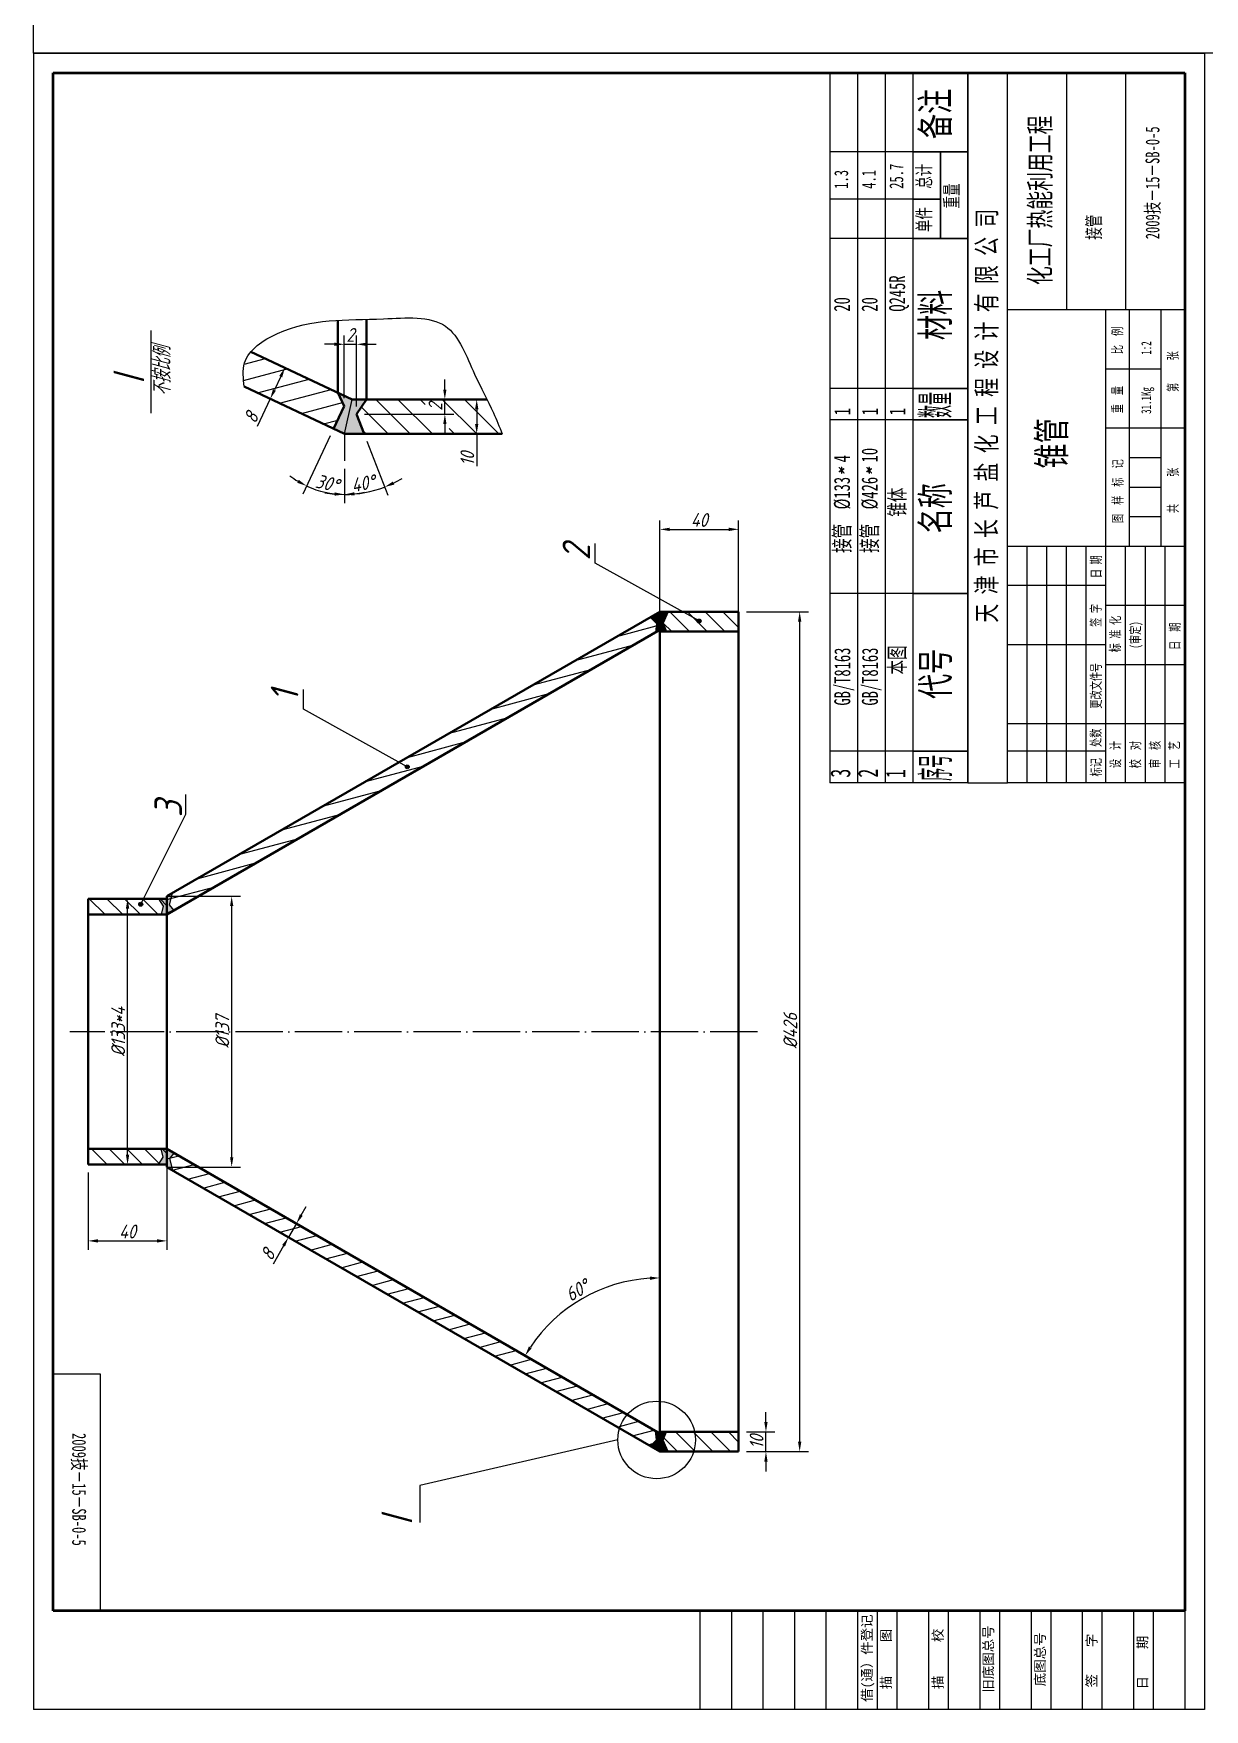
# Model space of a CAD drawing. Header units: millimetres. Extents: x 101 to 1289, y -760 to 920.
# Drawn here: x 101 to 695, y -760 to 90 of the extents above; entities that cross this region are included whole.
import ezdxf
from ezdxf.enums import TextEntityAlignment as Align

# ---------------------------------------------------------------- set-up
doc = ezdxf.new("R2010")
doc.units = ezdxf.units.MM
doc.linetypes.add('ACAD_ISO02W100', pattern=[15, 12, -3])
doc.linetypes.add('ACAD_ISO04W100', pattern=[30, 24, -3, 0, -3])
for name, color, linetype in [('标注', 254, 'Continuous'), ('点划线', 1, 'ACAD_ISO04W100'), ('细实线', 253, 'Continuous'), ('虚线', 2, 'ACAD_ISO02W100')]:
    doc.layers.add(name, color=color, linetype=linetype)
doc.layers.add('粗实线', color=4, linetype='Continuous', lineweight=40)
doc.styles.add('GB', font='gbeitc.shx', dxfattribs={"bigfont": 'gbcbig.shx'})
doc.styles.get("Standard").update_dxf_attribs({"font": 'SIMFANG.TTF'})
doc.styles.add('TextStyle0', font='SIMFANG.TTF', dxfattribs={"width": 0.34603})
doc.styles.add('标准', font='SIMFANG.TTF', dxfattribs={"width": 0.667})
doc.dimstyles.new('GB$0', dxfattribs={"dimscale": 2, "dimtxt": 3.5, "dimasz": 2.5, "dimexe": 2.25, "dimexo": 2, "dimtad": 1, "dimdec": 0, "dimtxsty": 'GB', "dimcen": 2.5, "dimadec": 0, "dimazin": 0, "dimtfac": 1, "dimtdec": 0, "dimtmove": 0, "dimatfit": 3, "dimfxl": 0, "dimarcsym": 0})
doc.dimstyles.new('GB$2', dxfattribs={"dimscale": 2, "dimtxt": 3.5, "dimasz": 2.5, "dimexe": 2.25, "dimexo": 2, "dimtad": 1, "dimdec": 0, "dimtxsty": 'GB', "dimcen": 2.5, "dimadec": 0, "dimazin": 0, "dimtfac": 1, "dimtdec": 0, "dimtmove": 0, "dimatfit": 3, "dimfxl": 0, "dimarcsym": 0})

# ---------------------------------------------------------------- blocks, each defined once
blk = doc.blocks.new('*D32')
at = {"layer": '标注', "color": 0, "lineweight": -2}
for p, q in [((226.79, -84.39), (223.6, -91.18)), ((237.53, -83.92), (224.85, -77.95)), ((221.47, -95.7), (214.87, -109.72)), ((230.08, -99.76), (217.39, -93.79))]:
    blk.add_line(p, q, dxfattribs=at)
at = {"layer": '标注', "color": 0}
for points in [[(226.04, -84.04), (227.54, -84.75), (228.92, -79.87)], [(222.84, -90.82), (224.35, -91.53), (221.47, -95.7)]]:
    blk.add_solid(points, dxfattribs=at)
at = {"layer": '标注', "color": 0, "insert": (211.78, -105.12), "char_height": 7, "attachment_point": 5, "rotation": 64.79249, "style": 'GB'}
blk.add_mtext('8', dxfattribs=at)
blk = doc.blocks.new('*D33')
at = {"layer": '标注', "color": 0, "lineweight": -2}
for p, q in [((303.11, -95.93), (330.71, -95.93)), ((326.21, -100.93), (326.21, -108.43)), ((322.21, -113.43), (321.71, -113.43)), ((326.21, -113.43), (326.21, -129.8))]:
    blk.add_line(p, q, dxfattribs=at)
at = {"layer": '标注', "color": 0}
for points in [[(325.38, -100.93), (327.05, -100.93), (326.21, -95.93)], [(325.38, -108.43), (327.05, -108.43), (326.21, -113.43)]]:
    blk.add_solid(points, dxfattribs=at)
at = {"layer": '标注', "color": 0, "insert": (321.46, -126.07), "char_height": 7, "attachment_point": 5, "rotation": 90, "style": 'GB'}
blk.add_mtext('10', dxfattribs=at)
blk = doc.blocks.new('*D34')
at = {"layer": '标注', "color": 0, "lineweight": -2}
for p, q in [((251.94, -114.47), (238.06, -143.95)), ((259.13, -131.11), (259.13, -148.66))]:
    blk.add_line(p, q, dxfattribs=at)
for start, end in [(232.04177, 238.41713), (244.79249, 270), (276.37536, 282.75073)]:
    blk.add_arc((259.13, -99.2), 44.96, start, end, dxfattribs=at)
at = {"layer": '标注', "color": 0}
for points in [[(235.98, -136.77), (235.19, -138.24), (239.98, -139.88)], [(264.17, -144.72), (264.07, -143.05), (259.13, -144.16)]]:
    blk.add_solid(points, dxfattribs=at)
at = {"layer": '标注', "color": 0, "insert": (250.35, -138.44), "char_height": 7, "attachment_point": 5, "rotation": 347.39625, "style": 'GB'}
blk.add_mtext('30%%D', dxfattribs=at)
blk = doc.blocks.new('*D35')
at = {"layer": '标注', "color": 0, "lineweight": -2}
for p, q in [((270.52, -117.16), (281.07, -144.58)), ((259.13, -131.11), (259.13, -148.66))]:
    blk.add_line(p, q, dxfattribs=at)
for start, end in [(296.11799, 301.18285), (259.87028, 264.93514), (270, 291.05313)]:
    blk.add_arc((259.13, -87.58), 56.58, start, end, dxfattribs=at)
at = {"layer": '标注', "color": 0}
for points in [[(254.17, -143.11), (254.1, -144.77), (259.13, -144.16)], [(284.37, -139.15), (283.7, -137.62), (279.45, -140.39)]]:
    blk.add_solid(points, dxfattribs=at)
at = {"layer": '标注', "color": 0, "insert": (268.6, -138.54), "char_height": 7, "attachment_point": 5, "rotation": 10.52657, "style": 'GB'}
blk.add_mtext('40%%D', dxfattribs=at)
blk = doc.blocks.new('*D36')
at = {"layer": '标注', "color": 0, "lineweight": -2}
for p, q in [((254.05, -68), (249.05, -68)), ((259.05, -95.37), (259.05, -63.5)), ((259.05, -68), (265.25, -68)), ((265.25, -99.48), (265.25, -63.5)), ((270.25, -68), (275.25, -68))]:
    blk.add_line(p, q, dxfattribs=at)
at = {"layer": '标注', "color": 0}
for points in [[(254.05, -67.17), (254.05, -68.83), (259.05, -68)], [(270.25, -67.17), (270.25, -68.83), (265.25, -68)]]:
    blk.add_solid(points, dxfattribs=at)
at = {"layer": '标注', "color": 0, "insert": (262.15, -63.25), "char_height": 7, "attachment_point": 5, "style": 'GB'}
blk.add_mtext('2', dxfattribs=at)
blk = doc.blocks.new('*D37')
at = {"layer": '标注', "color": 0, "lineweight": -2}
for p, q in [((310.06, -90.93), (310.06, -85.93)), ((274.39, -95.93), (314.56, -95.93)), ((310.06, -103.48), (310.06, -95.93)), ((269.25, -103.48), (314.56, -103.48)), ((310.06, -108.48), (310.06, -113.48))]:
    blk.add_line(p, q, dxfattribs=at)
at = {"layer": '标注', "color": 0}
for points in [[(309.23, -90.93), (310.89, -90.93), (310.06, -95.93)], [(309.23, -108.48), (310.89, -108.48), (310.06, -103.48)]]:
    blk.add_solid(points, dxfattribs=at)
at = {"layer": '标注', "color": 0, "insert": (305.31, -99.71), "char_height": 7, "attachment_point": 5, "rotation": 90, "style": 'GB'}
blk.add_mtext('2', dxfattribs=at)
blk = doc.blocks.new('*D38')
at = {"layer": '标注', "color": 0, "lineweight": -2}
for p, q in [((463.1, -203.63), (494.55, -203.63)), ((490.05, -624.63), (490.05, -208.63)), ((463.1, -629.63), (494.55, -629.63))]:
    blk.add_line(p, q, dxfattribs=at)
at = {"layer": '标注', "color": 0}
for points in [[(489.22, -208.63), (490.88, -208.63), (490.05, -203.63)], [(489.22, -624.63), (490.88, -624.63), (490.05, -629.63)]]:
    blk.add_solid(points, dxfattribs=at)
at = {"layer": '标注', "color": 0, "insert": (485.3, -416.23), "char_height": 7, "attachment_point": 5, "rotation": 90, "style": 'GB'}
blk.add_mtext('%%C426', dxfattribs=at)
blk = doc.blocks.new('*D39')
at = {"layer": '标注', "color": 0, "lineweight": -2}
for p, q in [((472.94, -614.63), (472.94, -609.63)), ((463.1, -619.63), (477.44, -619.63)), ((472.94, -629.63), (472.94, -619.63)), ((463.1, -629.63), (477.44, -629.63)), ((472.94, -634.63), (472.94, -639.63))]:
    blk.add_line(p, q, dxfattribs=at)
at = {"layer": '标注', "color": 0}
for points in [[(472.1, -614.63), (473.77, -614.63), (472.94, -619.63)], [(472.1, -634.63), (473.77, -634.63), (472.94, -629.63)]]:
    blk.add_solid(points, dxfattribs=at)
at = {"layer": '标注', "color": 0, "insert": (468.19, -624.63), "char_height": 7, "attachment_point": 5, "rotation": 90, "style": 'GB'}
blk.add_mtext('10', dxfattribs=at)
blk = doc.blocks.new('*D31')
at = {"layer": '标注', "color": 0, "lineweight": -2}
for p, q in [((169.27, -347.96), (206.42, -347.96)), ((201.92, -480.29), (201.92, -352.96)), ((169.9, -485.29), (206.42, -485.29))]:
    blk.add_line(p, q, dxfattribs=at)
at = {"layer": '标注', "color": 0}
for points in [[(201.09, -352.96), (202.76, -352.96), (201.92, -347.96)], [(201.09, -480.29), (202.76, -480.29), (201.92, -485.29)]]:
    blk.add_solid(points, dxfattribs=at)
at = {"layer": '标注', "color": 0, "insert": (197.17, -416.63), "char_height": 7, "attachment_point": 5, "rotation": 90, "style": 'GB'}
blk.add_mtext('%%c137', dxfattribs=at)
blk = doc.blocks.new('*D40')
at = {"layer": '标注', "color": 0, "lineweight": -2}
blk.add_arc((419.1, -620.39), 78.88, 93.63221, 146.36779, dxfattribs=at)
at = {"layer": '标注', "color": 0}
for points in [[(414.08, -540.83), (414.13, -542.5), (419.1, -541.5)], [(354.13, -577.14), (352.71, -576.26), (350.78, -580.95)]]:
    blk.add_solid(points, dxfattribs=at)
at = {"layer": '标注', "color": 0, "insert": (377.19, -547.79), "char_height": 7, "attachment_point": 5, "rotation": 30, "style": 'GB'}
blk.add_mtext('60°', dxfattribs=at)
blk = doc.blocks.new('*D41')
at = {"layer": '标注', "color": 0, "lineweight": -2}
for p, q in [((237.25, -509.63), (239.75, -505.3)), ((234.75, -513.96), (230.75, -520.88)), ((232.28, -512.53), (230.86, -511.71)), ((228.25, -525.22), (222.9, -534.49)), ((228.28, -519.46), (226.86, -518.63))]:
    blk.add_line(p, q, dxfattribs=at)
at = {"layer": '标注', "color": 0}
for points in [[(236.53, -509.21), (237.97, -510.04), (234.75, -513.96)], [(227.53, -524.8), (228.97, -525.63), (230.75, -520.88)]]:
    blk.add_solid(points, dxfattribs=at)
at = {"layer": '标注', "color": 0, "insert": (220.21, -529.64), "char_height": 7, "attachment_point": 5, "rotation": 60, "style": 'GB'}
blk.add_mtext('8', dxfattribs=at)
blk = doc.blocks.new('*D42')
at = {"layer": '标注', "color": 0, "lineweight": -2}
for p, q in [((419.1, -209.63), (419.1, -157.36)), ((459.1, -209.63), (459.1, -157.36)), ((424.1, -161.86), (454.1, -161.86))]:
    blk.add_line(p, q, dxfattribs=at)
at = {"layer": '标注', "color": 0}
for points in [[(424.1, -161.03), (424.1, -162.7), (419.1, -161.86)], [(454.1, -161.03), (454.1, -162.7), (459.1, -161.86)]]:
    blk.add_solid(points, dxfattribs=at)
at = {"layer": '标注', "color": 0, "insert": (439.1, -157.11), "char_height": 7, "attachment_point": 5, "style": 'GB'}
blk.add_mtext('40', dxfattribs=at)
blk = doc.blocks.new('*D43')
at = {"layer": '标注', "color": 0, "lineweight": -2}
for p, q in [((149.1, -479.05), (149.1, -354.2)), ((153.1, -349.2), (153.6, -349.2)), ((145.1, -484.05), (144.6, -484.05))]:
    blk.add_line(p, q, dxfattribs=at)
at = {"layer": '标注', "color": 0}
for points in [[(148.27, -354.2), (149.93, -354.2), (149.1, -349.2)], [(148.27, -479.05), (149.93, -479.05), (149.1, -484.05)]]:
    blk.add_solid(points, dxfattribs=at)
at = {"layer": '标注', "color": 0, "insert": (144.35, -416.63), "char_height": 7, "attachment_point": 5, "rotation": 90, "style": 'GB'}
blk.add_mtext('%%C133*4', dxfattribs=at)
blk = doc.blocks.new('*D44')
at = {"layer": '标注', "color": 0, "lineweight": -2}
for p, q in [((169.1, -480.05), (169.1, -527.23)), ((129.1, -488.05), (129.1, -527.23)), ((134.1, -522.73), (164.1, -522.73))]:
    blk.add_line(p, q, dxfattribs=at)
at = {"layer": '标注', "color": 0}
for points in [[(134.1, -521.9), (134.1, -523.56), (129.1, -522.73)], [(164.1, -521.9), (164.1, -523.56), (169.1, -522.73)]]:
    blk.add_solid(points, dxfattribs=at)
at = {"layer": '标注', "color": 0, "insert": (149.1, -517.98), "char_height": 7, "attachment_point": 5, "style": 'GB'}
blk.add_mtext('40', dxfattribs=at)

msp = doc.modelspace()

# ---------------------------------------------------------------- hatches: boundary and pattern name
at = {"layer": '细实线'}
h = msp.add_hatch(dxfattribs=at)
h.set_pattern_fill('ANSI31', color=256, scale=2.5, angle=120, style=0)
h.set_pattern_definition([(195, (465.129, -510.528), (-2.05438, 7.66704), [])])
edge = h.paths.add_edge_path()
edge.add_line((253.65, -110.85), (259.05, -99.37))
edge.add_line((259.05, -99.37), (255.79, -92.52))
edge.add_line((255.79, -92.52), (211.69, -71.76))
edge.add_spline(control_points=[(211.69, -71.76), (210.23, -73.48), (207.12, -78.71), (207.82, -85.29), (208.26, -89.49)], knot_values=[0, 0, 0, 0, 6.834911, 18.882439, 18.882439, 18.882439, 18.882439], degree=3, periodic=0)
edge.add_line((208.26, -89.49), (253.65, -110.85))
for points in [[(265.25, -103.48), (270.39, -95.93), (263.04, -95.93), (255.79, -92.52), (259.05, -99.37), (253.65, -110.85), (259.13, -113.43), (269.08, -113.43)], [(439.01, -207.34, -1), (439.01, -209.34, -1)], [(290.98, -281.31, -1), (290.98, -283.31, -1)], [(155.77, -350.99, -1), (155.77, -352.99, -1)], [(155.77, -350.99, 1), (155.77, -352.99, 1)]]:
    msp.add_hatch(color=256, dxfattribs=at).paths.add_polyline_path(points)
h = msp.add_hatch(dxfattribs=at)
h.set_pattern_fill('ANSI31', color=256, scale=2, angle=90, style=0)
h.set_pattern_definition([(135, (537.579, -757.1266), (-4.49013, -4.49013), [])])
h.paths.add_polyline_path([(129.1, -476.05), (129.1, -484.05), (169.1, -484.05), (169.1, -476.05)])
h.paths.add_polyline_path([(129.1, -349.2), (129.1, -357.2), (169.1, -357.2), (169.1, -349.2)])
h.paths.add_polyline_path([(430.52, -203.63), (438.13, -207.86, -7.84453), (438.01, -208.34, -0.127477), (438.13, -207.86), (430.52, -203.63), (423.3, -203.63), (420.84, -209.45), (422.57, -213.63), (459.1, -213.63), (459.1, -203.63)])
h.paths.add_polyline_path([(422.57, -619.63), (420.84, -623.8), (423.3, -629.63), (459.1, -629.63), (459.1, -619.63)])
h = msp.add_hatch(color=256, dxfattribs=at)
h.paths.add_polyline_path([(419.1, -213.63), (419.1, -203.63), (423.3, -203.63), (420.84, -209.45), (422.57, -213.63)])
h.paths.add_polyline_path([(416.92, -214.13), (417.49, -209.57), (414.2, -206.46), (419.1, -203.63), (419.1, -212.87)])
h = msp.add_hatch(dxfattribs=at)
h.set_pattern_fill('ANSI31', color=256, scale=2, angle=150, style=0)
h.set_pattern_definition([(195, (537.579, -757.1266), (1.6435, -6.13363), [])])
h.paths.add_polyline_path([(169.1, -476.05), (169.1, -485.29), (414.2, -626.8), (417.49, -623.69), (416.92, -619.13)])
h.paths.add_polyline_path([(416.92, -214.13), (417.49, -209.57), (414.2, -206.46), (286.82, -280), (290.1, -281.82, -7.84453), (289.98, -282.31, -0.127477), (290.1, -281.82), (286.82, -280), (169.1, -347.96), (169.1, -357.2)])
h = msp.add_hatch(color=256, dxfattribs=at)
h.paths.add_polyline_path([(169.1, -349.2), (164.84, -349.2), (167.18, -353.02), (166.15, -357.2), (169.1, -357.2)])
h.paths.add_polyline_path([(170.39, -352.33), (171.91, -346.34), (169.1, -347.96), (169.1, -357.2), (172.69, -355.13)])
h = msp.add_hatch(color=256, dxfattribs=at)
h.paths.add_polyline_path([(169.1, -484.05), (164.84, -484.05), (167.18, -480.24), (166.15, -476.05), (169.1, -476.05)])
h.paths.add_polyline_path([(170.39, -480.92), (171.91, -486.91), (169.1, -485.29), (169.1, -476.05), (172.69, -478.12)])
h = msp.add_hatch(color=256, dxfattribs=at)
h.paths.add_polyline_path([(419.1, -629.63), (423.3, -629.63), (420.84, -623.8), (422.57, -619.63), (419.1, -619.63)])
h.paths.add_polyline_path([(419.1, -620.39), (416.92, -619.13), (417.49, -623.69), (414.2, -626.8), (419.1, -629.63)])

# ---------------------------------------------------------------- linework, layer by layer
at = {"lineweight": -3}
for p, q in [((101.4, 79.61), (101.4, 919.61)), ((1289.4, 79.61), (101.4, 79.61)), ((101.4, 79.61), (695.4, 79.61)), ((695.4, 79.61), (695.4, -760.39)), ((505.4, 69.61), (505.4, -290.39)), ((519.4, 69.61), (519.4, -290.39)), ((533.4, 69.61), (519.4, 69.61)), ((533.4, 69.61), (533.4, -290.39)), ((547.4, 69.61), (533.4, 69.61)), ((533.4, 69.61), (533.4, -290.39)), ((547.4, 69.61), (575.4, 69.61)), ((575.4, 69.61), (547.4, 69.61)), ((547.4, 69.61), (575.4, 69.61)), ((547.4, 69.61), (547.4, 29.61)), ((547.4, 69.61), (575.4, 69.61)), ((575.4, 69.61), (547.4, 69.61)), ((547.4, 69.61), (575.4, 69.61)), ((547.4, 69.61), (547.4, -290.39)), ((575.4, 29.61), (575.4, 69.61)), ((595.4, 69.61), (575.4, 69.61)), ((575.4, 69.61), (575.4, -290.39)), ((575.4, 29.61), (575.4, 69.61)), ((575.4, 69.61), (575.4, -290.39)), ((595.4, -290.39), (595.4, 69.61)), ((595.4, 69.61), (685.4, 69.61)), ((595.4, -290.39), (595.4, 69.61)), ((625.4, 69.61), (625.4, -50.39)), ((655.4, 69.61), (655.4, -50.39)), ((685.4, 69.61), (685.4, -290.39)), ((519.4, 29.61), (505.4, 29.61)), ((533.4, 29.61), (519.4, 29.61)), ((547.4, 29.61), (533.4, 29.61)), ((547.4, 29.61), (547.4, 5.61)), ((547.4, 29.61), (561.4, 29.61)), ((575.4, 29.61), (547.4, 29.61)), ((561.4, 29.61), (561.4, -14.39)), ((561.4, 29.61), (575.4, 29.61)), ((561.4, 5.61), (561.4, 29.61)), ((575.4, -14.39), (575.4, 29.61)), ((575.4, -14.39), (575.4, 29.61)), ((519.4, 5.61), (505.4, 5.61)), ((533.4, 5.61), (519.4, 5.61)), ((547.4, 5.61), (533.4, 5.61)), ((547.4, 5.61), (547.4, -14.39)), ((547.4, 5.61), (561.4, 5.61)), ((561.4, 5.61), (547.4, 5.61)), ((561.4, -14.39), (561.4, 5.61)), ((519.4, -14.39), (505.4, -14.39)), ((533.4, -14.39), (519.4, -14.39)), ((547.4, -14.39), (533.4, -14.39)), ((547.4, -14.39), (547.4, -90.39)), ((547.4, -14.39), (575.4, -14.39)), ((561.4, -14.39), (547.4, -14.39)), ((575.4, -14.39), (561.4, -14.39)), ((575.4, -90.39), (575.4, -14.39)), ((575.4, -90.39), (575.4, -14.39)), ((595.4, -50.39), (685.4, -50.39)), ((645.4, -290.39), (645.4, -50.39)), ((657.4, -170.39), (657.4, -50.39)), ((673.4, -170.39), (673.4, -50.39)), ((645.4, -80.39), (673.4, -80.39)), ((519.4, -90.39), (505.4, -90.39)), ((533.4, -90.39), (519.4, -90.39)), ((547.4, -90.39), (533.4, -90.39)), ((547.4, -90.39), (547.4, -106.39)), ((547.4, -90.39), (575.4, -90.39)), ((575.4, -90.39), (547.4, -90.39)), ((575.4, -106.39), (575.4, -90.39)), ((575.4, -106.39), (575.4, -90.39)), ((519.4, -106.39), (505.4, -106.39)), ((533.4, -106.39), (519.4, -106.39)), ((547.4, -106.39), (533.4, -106.39)), ((547.4, -106.39), (547.4, -194.39)), ((547.4, -106.39), (575.4, -106.39)), ((575.4, -106.39), (547.4, -106.39)), ((575.4, -194.39), (575.4, -106.39)), ((575.4, -194.39), (575.4, -106.39)), ((645.4, -110.39), (685.4, -110.39)), ((657.4, -125.39), (673.4, -125.39)), ((657.4, -140.39), (673.4, -140.39)), ((657.4, -155.39), (673.4, -155.39)), ((595.4, -170.39), (685.4, -170.39)), ((605.4, -290.39), (605.4, -170.39)), ((615.4, -290.39), (615.4, -170.39)), ((625.4, -290.39), (625.4, -170.39)), ((635.4, -290.39), (635.4, -170.39)), ((655.4, -290.39), (655.4, -170.39)), ((665.4, -290.39), (665.4, -170.39)), ((675.4, -230.39), (675.4, -170.39)), ((519.4, -194.39), (505.4, -194.39)), ((533.4, -194.39), (519.4, -194.39)), ((547.4, -194.39), (533.4, -194.39)), ((547.4, -194.39), (547.4, -274.39)), ((547.4, -194.39), (575.4, -194.39)), ((575.4, -194.39), (547.4, -194.39)), ((575.4, -274.39), (575.4, -194.39)), ((575.4, -274.39), (575.4, -194.39)), ((645.4, -190.39), (595.4, -190.39)), ((645.4, -200.39), (685.4, -200.39)), ((645.4, -220.39), (595.4, -220.39)), ((645.4, -230.39), (685.4, -230.39)), ((675.4, -290.39), (675.4, -230.39)), ((595.4, -260.39), (685.4, -260.39)), ((519.4, -274.39), (505.4, -274.39)), ((533.4, -274.39), (519.4, -274.39)), ((547.4, -274.39), (533.4, -274.39)), ((547.4, -274.39), (547.4, -290.39)), ((547.4, -274.39), (575.4, -274.39)), ((575.4, -274.39), (547.4, -274.39)), ((575.4, -290.39), (575.4, -274.39)), ((575.4, -290.39), (575.4, -274.39)), ((645.4, -274.39), (595.4, -274.39)), ((519.4, -290.39), (505.4, -290.39)), ((533.4, -290.39), (519.4, -290.39)), ((547.4, -290.39), (533.4, -290.39)), ((575.4, -290.39), (547.4, -290.39)), ((575.4, -290.39), (595.4, -290.39)), ((685.4, -290.39), (595.4, -290.39)), ((135.4, -590.39), (111.4, -590.39)), ((135.4, -710.39), (135.4, -590.39)), ((439.4, -710.39), (439.4, -760.39)), ((455.4, -710.39), (455.4, -760.39)), ((471.4, -710.39), (471.4, -760.39)), ((487.4, -710.39), (487.4, -760.39)), ((503.4, -710.39), (503.4, -760.39)), ((519.4, -710.39), (519.4, -760.39)), ((529.4, -710.39), (529.4, -760.39)), ((539.4, -710.39), (539.4, -760.39)), ((555.4, -710.39), (555.4, -760.39)), ((565.4, -710.39), (565.4, -760.39)), ((581.4, -710.39), (581.4, -760.39)), ((591.4, -710.39), (591.4, -760.39)), ((607.4, -710.39), (607.4, -760.39)), ((607.4, -710.39), (607.4, -760.39)), ((617.4, -710.39), (617.4, -760.39)), ((633.4, -710.39), (633.4, -760.39)), ((643.4, -710.39), (643.4, -760.39)), ((659.4, -710.39), (659.4, -760.39)), ((669.4, -710.39), (669.4, -760.39)), ((685.4, -710.39), (685.4, -760.39)), ((695.4, -760.39), (101.4, -760.39))]:
    msp.add_line(p, q, dxfattribs=at)
at = {"lineweight": 50}
for p, q in [((111.4, -710.39), (111.4, 69.61)), ((111.4, 69.61), (685.4, 69.61)), ((685.4, 69.61), (685.4, -710.39)), ((685.4, -710.39), (111.4, -710.39))]:
    msp.add_line(p, q, dxfattribs=at)
at = {"layer": '标注'}
for p, q in [((160.9, -61.09), (160.9, -102.96)), ((259.13, -113.43), (259.13, -127.11)), ((386.33, -179.07), (386.33, -169.07)), ((439.01, -208.34), (386.33, -179.07)), ((238.3, -253.04), (238.3, -243.04)), ((178.61, -306.33), (178.61, -296.33))]:
    msp.add_line(p, q, dxfattribs=at)
at = {"layer": '点划线'}
for p, q in [((259.13, -113.43), (263.04, -95.93)), ((468.66, -416.63), (119.83, -416.63))]:
    msp.add_line(p, q, dxfattribs=at)
at = {"layer": '粗实线'}
for p, q in [((255.79, -92.52), (255.79, -55.8)), ((270.39, -95.93), (270.39, -55.33)), ((263.04, -95.93), (211.69, -71.76)), ((259.13, -113.43), (208.26, -89.49)), ((259.05, -99.37), (255.79, -92.52)), ((259.05, -99.37), (253.65, -110.85)), ((263.04, -95.93), (331.46, -95.93)), ((265.25, -103.48), (270.39, -95.93)), ((265.25, -103.48), (269.08, -113.43)), ((259.13, -113.43), (339.09, -113.43)), ((419.1, -203.63), (169.1, -347.96)), ((459.1, -203.63), (419.1, -203.63)), ((419.1, -629.63), (419.1, -203.63)), ((459.1, -629.63), (459.1, -203.63)), ((419.1, -212.87), (169.1, -357.2)), ((459.1, -213.63), (419.1, -213.63)), ((169.1, -485.29), (169.1, -347.96)), ((169.1, -349.2), (129.1, -349.2)), ((129.1, -484.05), (129.1, -349.2)), ((169.1, -357.2), (129.1, -357.2)), ((169.1, -476.05), (129.1, -476.05)), ((169.1, -484.05), (129.1, -484.05)), ((419.1, -620.39), (169.1, -476.05)), ((419.1, -629.63), (169.1, -485.29)), ((459.1, -619.63), (419.1, -619.63)), ((459.1, -629.63), (419.1, -629.63))]:
    msp.add_line(p, q, dxfattribs=at)
at = {"layer": '细实线'}
for p, q in [((101.4, 79.61), (101.4, -760.39)), ((267.73, -99.84), (281.31, -113.43)), ((275.04, -95.93), (292.54, -113.43)), ((286.26, -95.93), (303.76, -113.43)), ((297.49, -95.93), (300.03, -98.47)), ((308.71, -95.93), (326.21, -113.43)), ((319.94, -95.93), (337.44, -113.43)), ((331.16, -95.93), (331.76, -96.53)), ((268.45, -111.79), (270.09, -113.43)), ((312.26, -110.7), (314.99, -113.43)), ((290.98, -282.31), (238.3, -253.04)), ((155.77, -351.99), (178.61, -306.33)), ((170.39, -352.33), (171.91, -346.34)), ((164.84, -349.2), (167.18, -353.02)), ((167.18, -353.02), (166.15, -357.2)), ((172.69, -355.13), (170.39, -352.33)), ((164.84, -484.05), (167.18, -480.24)), ((164.84, -484.05), (167.18, -480.24)), ((167.18, -480.24), (166.15, -476.05)), ((167.18, -480.24), (166.15, -476.05)), ((172.69, -478.12), (170.39, -480.92)), ((170.39, -480.92), (171.91, -486.91)), ((170.39, -480.92), (171.91, -486.91)), ((397.82, -623.69), (297.38, -646.71)), ((297.38, -646.71), (297.38, -665.51))]:
    msp.add_line(p, q, dxfattribs=at)
for centre, radius in [((439.01, -208.34), 1), ((290.98, -282.31), 1), ((155.77, -351.99), 1), ((155.77, -351.99), 1), ((417.49, -623.69), 19.68)]:
    msp.add_circle(centre, radius, dxfattribs=at)
msp.add_spline([(208.26, -89.49), (208.48, -77.44), (225.13, -62.53), (279, -55.06), (310.33, -58.82), (325.16, -83.19), (334.74, -102.77), (339.09, -113.43)], degree=3, dxfattribs=at)
at = {"layer": '虚线'}
for p, q in [((423.3, -203.63), (420.84, -209.45)), ((414.2, -206.46), (417.49, -209.57)), ((417.49, -209.57), (416.92, -214.13)), ((420.84, -209.45), (422.57, -213.63)), ((417.49, -623.69), (416.92, -619.13)), ((420.84, -623.8), (422.57, -619.63)), ((414.2, -626.8), (417.49, -623.69)), ((423.3, -629.63), (420.84, -623.8))]:
    msp.add_line(p, q, dxfattribs=at)

# ---------------------------------------------------------------- texts
at = {"style": '标准', "width": 0.667}
msp.add_text('化工厂热能利用工程', height=10.5, rotation=90, dxfattribs=at).set_placement((617.2, -37.96))
at = {"lineweight": -3, "width": 0.7}
msp.add_text('天 津 市 长 芦 盐 化 工 程 设 计 有 限 公 司', height=10, rotation=90, dxfattribs=at).set_placement((584.83, -104.2), align=Align.MIDDLE_CENTER)
at = {"lineweight": -3, "style": '标准', "width": 0.667}
for s, height, p in [('Q245R', 8.1, (543.53, -51.45)), ('20', 8.1, (515.53, -51.45)), ('20', 8.1, (529.53, -51.45)), ('比  例', 5, (653.67, -72.99)), ('1:2', 5, (668.35, -73.3)), ('第     张', 5, (681.86, -92.17)), ('重  量', 5, (653.65, -102.99)), ('31.1Kg', 5, (668.32, -103.3)), ('1', 8.1, (515.7, -104)), ('1', 8.1, (529.7, -104)), ('1', 8.1, (543.7, -104)), ('接管  %%C133  4', 8.1, (515.53, -173.82)), ('接管  %%C426  10', 8.1, (529.53, -173.82)), ('图  样  标  记', 5, (653.86, -158.63)), ('共      张', 5, (681.86, -153.56)), ('锥体', 8.1, (543.53, -155.45)), ('日 期', 5, (642.86, -186.6)), ('签 字', 5, (642.78, -211.3)), ('标 准 化', 5, (652.59, -224.25)), ('审定', 5, (662.78, -220.05)), (')', 5, (662.78, -210.82)), ('日  期', 5, (682.86, -222.99)), ('(', 5, (662.78, -222.36)), ('GB/T8163', 8.1, (515.72, -251.24)), ('GB/T8163', 8.1, (529.72, -251.24)), ('本图', 8.1, (543.53, -235.45)), ('更改文件', 5, (642.86, -252.81)), ('号', 5, (642.86, -234.35)), ('处数', 5, (642.78, -272.21)), ('设  计', 5, (652.7, -282.99)), ('校  对', 5, (662.82, -283.06)), ('审  核', 5, (672.78, -282.99)), ('工  艺', 5, (682.63, -283.06)), ('标记', 5, (642.86, -287.21)), ('3', 10, (515.7, -287.79)), ('2', 10, (529.7, -287.79)), ('1', 10, (543.7, -288))]:
    msp.add_text(s, height=height, rotation=90, dxfattribs=at).set_placement(p)
at = {"lineweight": -3, "attachment_point": 1}
for s, insert, char_height, rotation, style in [('\\fFangSong_GB2312|b0|i0|p34;备注', (551.81, 36.12), 14, 90, '标准'), ('{\\fFangSong_GB2312|b0|i0|c134|p34;2009技－15－SB-0-5}', (665.53, -14.73), 7, 90, '标准'), ('1.3', (507.6, 10.87), 7, 90, '标准'), ('4.1', (521.6, 10.87), 7, 90, '标准'), ('25.7', (535.6, 10.87), 7, 90, '标准'), ('\\fFangSong_GB2312|b0|i0|p34;总计', (549.6, 10.87), 7, 90, '标准'), ('\\fFangSong_GB2312|b0|i0|p34;重量', (563.6, 0.87), 7, 90, '标准'), ('\\fFangSong_GB2312|b0|i0|p34;单件', (549.6, -11.13), 7, 90, '标准'), ('\\fFangSong_GB2312|b0|i0|p34;材料', (551.81, -65.88), 14, 90, '标准'), ('\\fFangSong_GB2312|b0|i0|p34;数量', (551.81, -105.39), 14, 90, 'TextStyle0'), ('{\\fFangSong_GB2312|b0|i0|c134|p34;锥管}', (610.81, -130.98), 14, 90, '标准'), ('\\fFangSong_GB2312|b0|i0|p34;名称', (551.81, -163.88), 14, 90, '标准'), ('\\fFangSong_GB2312|b0|i0|p34;代号', (551.81, -247.88), 14, 90, '标准'), ('\\fFangSong_GB2312|b0|i0|p34;序号', (551.81, -289.39), 14, 90, 'TextStyle0'), ('{\\fFangSong_GB2312|b0|i0|c134|p34;2009技－15－SB-0-5}', (128.05, -620.16), 7, 270, '标准')]:
    msp.add_mtext(s, dxfattribs=dict(at, insert=insert, char_height=char_height, rotation=rotation, style=style))
at = {"insert": (635.73, -14.96), "char_height": 7, "attachment_point": 1, "rotation": 90, "style": '标准'}
msp.add_mtext('{\\fFangSong_GB2312|b0|i0|c134|p34;接管}', dxfattribs=at)
at = {"lineweight": -3, "char_height": 5, "width": 1244.16, "attachment_point": 5, "rotation": 90}
for s, insert in [('\\f仿宋_GB2312|b0|i0|c134|p49;借(通）件登记', (524.84, -734.35)), ('\\f仿宋_GB2312|b0|i0|c134|p49;描     图', (534.09, -734.79)), ('\\f仿宋_GB2312|b0|i0|c134|p49;描     校', (560.42, -734.72)), ('\\f仿宋_GB2312|b0|i0|c134|p49;旧底图总号', (586.01, -734.79)), ('\\f仿宋_GB2312|b0|i0|c134|p49;底图总号', (612.24, -734.97)), ('签    字', (638.38, -735.57)), ('日    期', (664.19, -736.56))]:
    msp.add_mtext(s, dxfattribs=dict(at, insert=insert))
at = {"layer": '标注', "style": 'GB'}
for s, insert, char_height, width, attachment_point, rotation in [('不按比例', (162.27, -94.19), 8.75, 25.9462, 1, 90), ('Ⅰ', (140.46, -75.26), 17.5, 24.0001, 7, 270), ('2', (369.77, -169.45), 14, 19.2001, 3, 90), ('1', (221.74, -243.42), 14, 19.2001, 3, 90), ('3', (176.77, -299.48), 14, 19.2001, 9, 90)]:
    msp.add_mtext(s, dxfattribs=dict(at, insert=insert, char_height=char_height, width=width, attachment_point=attachment_point, rotation=rotation))
at = {"layer": '细实线', "insert": (276.33, -653.95), "char_height": 17.5, "width": 24.0001, "attachment_point": 7, "rotation": 270, "style": 'GB'}
msp.add_mtext('Ⅰ', dxfattribs=at)
at = {"layer": '虚线', "char_height": 8, "width": 51.1455, "attachment_point": 1, "rotation": 90, "style": 'GB'}
for insert in [(506.46, -135.04), (520.46, -135.04)]:
    msp.add_mtext('*', dxfattribs=dict(at, insert=insert))

# ---------------------------------------------------------------- dimensions: what is measured, and where the dimension line sits
at = {"layer": '标注'}
dim = msp.add_linear_dim(base=(265.25, -68), p1=(259.05, -99.37), p2=(265.25, -103.48), text='2', dimstyle='GB$0', dxfattribs=at)
dim.commit()
dim.dimension.update_dxf_attribs({"geometry": '*D36', "text_midpoint": (262.15, -63.25)})
for base, p1, p2, angle, text, picture, middle, dimtype in [((228.92, -79.87), (233.7, -101.46), (241.15, -85.63), 64.79249, '8', '*D32', (216.08, -107.14), 161), ((326.21, -95.93), (326.21, -113.43), (299.11, -95.93), 270, '10', '*D33', (326.21, -126.07), 160), ((490.05, -203.63), (459.1, -629.63), (459.1, -203.63), 90, '%%C426', '*D38', (490.05, -416.23), 160), ((201.92, -347.96), (165.9, -485.29), (165.27, -347.96), 90, '%%c137', '*D31', (201.92, -416.63), 160)]:
    dim = msp.add_linear_dim(base=base, p1=p1, p2=p2, angle=angle, text=text, dimstyle='GB$0', dxfattribs=at)
    dim.commit()
    dim.dimension.update_dxf_attribs({"geometry": picture, "text_midpoint": middle, "dimtype": dimtype})
for base, p1, p2, angle, text, picture, middle in [((310.06, -95.93), (265.25, -103.48), (270.39, -95.93), 270, '2', '*D37', (305.31, -99.71)), ((149.1, -349.2), (149.1, -484.05), (149.1, -349.2), 90, '%%C133*4', '*D43', (144.35, -416.63))]:
    dim = msp.add_linear_dim(base=base, p1=p1, p2=p2, angle=angle, text=text, dimstyle='GB$0', dxfattribs=at)
    dim.commit()
    dim.dimension.update_dxf_attribs({"geometry": picture, "text_midpoint": middle})
for base, line1, text, picture, middle in [((246.13, -142.24), ((259.05, -99.37), (253.65, -110.85)), '30%%D', '*D34', (250.35, -138.44)), ((266.04, -143.74), ((265.25, -103.48), (269.08, -113.43)), '40%%D', '*D35', (268.6, -138.54))]:
    dim = msp.add_angular_dim_2l(base=base, line1=line1, line2=((259.13, -113.43), (259.13, -127.11)), text=text, dimstyle='GB$2', dxfattribs=at)
    dim.commit()
    dim.dimension.update_dxf_attribs({"geometry": picture, "text_midpoint": middle})
dim = msp.add_linear_dim(base=(459.1, -161.86), p1=(419.1, -213.63), p2=(459.1, -213.63), angle=180, dimstyle='GB$0', dxfattribs=at)
dim.commit()
dim.dimension.update_dxf_attribs({"geometry": '*D42', "text_midpoint": (439.1, -157.11)})
dim = msp.add_angular_dim_2l(base=(392.12, -546.26), line1=((419.1, -629.63), (419.1, -203.63)), line2=((419.1, -620.39), (169.1, -476.05)), dimstyle='GB$2', dxfattribs=at)
dim.commit()
dim.dimension.update_dxf_attribs({"geometry": '*D40', "text_midpoint": (377.19, -547.79)})
dim = msp.add_linear_dim(base=(169.1, -522.73), p1=(129.1, -484.05), p2=(169.1, -476.05), dimstyle='GB$0', dxfattribs=at)
dim.commit()
dim.dimension.update_dxf_attribs({"geometry": '*D44', "text_midpoint": (149.1, -517.98)})
for base, p1, p2, angle, picture, middle, dimtype in [((234.75, -513.96), (231.74, -521.46), (235.74, -514.53), 60, '*D41', (224.33, -532.02), 161), ((472.94, -619.63), (459.1, -629.63), (459.1, -619.63), 90, '*D39', (472.94, -624.63), 160)]:
    dim = msp.add_linear_dim(base=base, p1=p1, p2=p2, angle=angle, dimstyle='GB$0', dxfattribs=at)
    dim.commit()
    dim.dimension.update_dxf_attribs({"geometry": picture, "text_midpoint": middle, "dimtype": dimtype})

doc.saveas('drawing.dxf')
